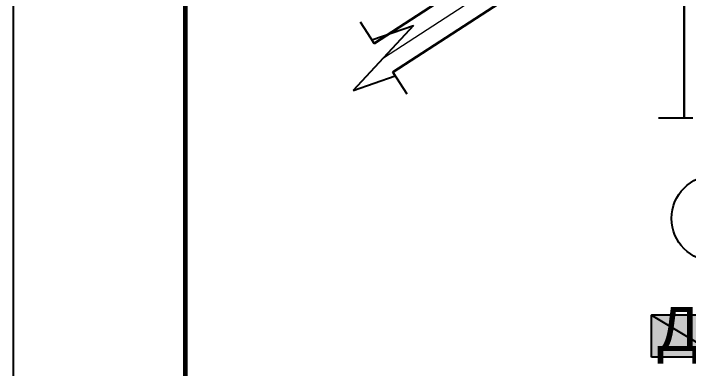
# Model space of a CAD drawing. Extents: x 8 to 21351, y 0 to 420.
# Drawn here: x 17287.2 to 17365.8, y 180.2 to 221.6 of the extents above; entities that cross this region are included whole.
import ezdxf

# ---------------------------------------------------------------- set-up
doc = ezdxf.new("R2010")
doc.units = 0
doc.styles.add('TEYPDFCAD_TEXT', font='arial.ttf')

msp = doc.modelspace()

# ---------------------------------------------------------------- hatches: boundary and pattern name
at = {"true_color": 0xffffff}
h = msp.add_hatch(color=0, dxfattribs=at)
h.paths.add_polyline_path([(17361.52, 181.525), (17361.52, 186.415), (17369.69, 181.525)])
h.paths.add_polyline_path([(17361.52, 186.415), (17369.69, 181.525), (17369.69, 186.415)])

# ---------------------------------------------------------------- linework, layer by layer
at = {"lineweight": 25}
msp.add_line((17287.182, 0.085), (17287.182, 296.968), dxfattribs=at)
at = {"color": 7, "lineweight": 30}
for p, q in [((17365.351, 209.423), (17365.351, 273.664)), ((17329.198, 218.101), (17354.408, 234.506)), ((17331.399, 214.757), (17356.588, 231.161))]:
    msp.add_line(p, q, dxfattribs=at)
at = {"color": 7, "lineweight": 9}
msp.add_line((17330.299, 216.429), (17368.864, 241.533), dxfattribs=at)
at = {"color": 7, "lineweight": 25}
for p, q in [((17327.568, 220.62), (17329.198, 218.101)), ((17333.812, 220.197), (17326.785, 212.64)), ((17328.944, 218.525), (17333.812, 220.197)), ((17329.198, 218.101), (17328.944, 218.525)), ((17326.785, 212.64), (17331.675, 214.334)), ((17331.675, 214.334), (17331.399, 214.757)), ((17331.399, 214.757), (17333.029, 212.238)), ((17362.345, 209.423), (17365.351, 209.423)), ((17365.351, 209.423), (17366.346, 209.423))]:
    msp.add_line(p, q, dxfattribs=at)
at = {"lineweight": 60}
msp.add_lwpolyline([(17307.185, 5.08), (17702.176, 5.08), (17702.176, 292.058), (17307.185, 292.058)], close=True, dxfattribs=at)
at = {"color": 0, "true_color": 0xffffff}
for points in [[(17361.52, 181.525), (17361.52, 186.415), (17369.69, 181.525)], [(17361.52, 186.415), (17369.69, 181.525), (17369.69, 186.415)]]:
    msp.add_lwpolyline(points, close=True, dxfattribs=at)
at = {"color": 7, "lineweight": 25}
msp.add_circle((17368.875, 197.707), 5.006, dxfattribs=at)

# ---------------------------------------------------------------- texts
at = {"color": 7, "style": 'TEYPDFCAD_TEXT'}
msp.add_text('Д-Д', height=5.1259, dxfattribs=at).set_placement((17362.218, 182.224))

doc.saveas('drawing.dxf')
